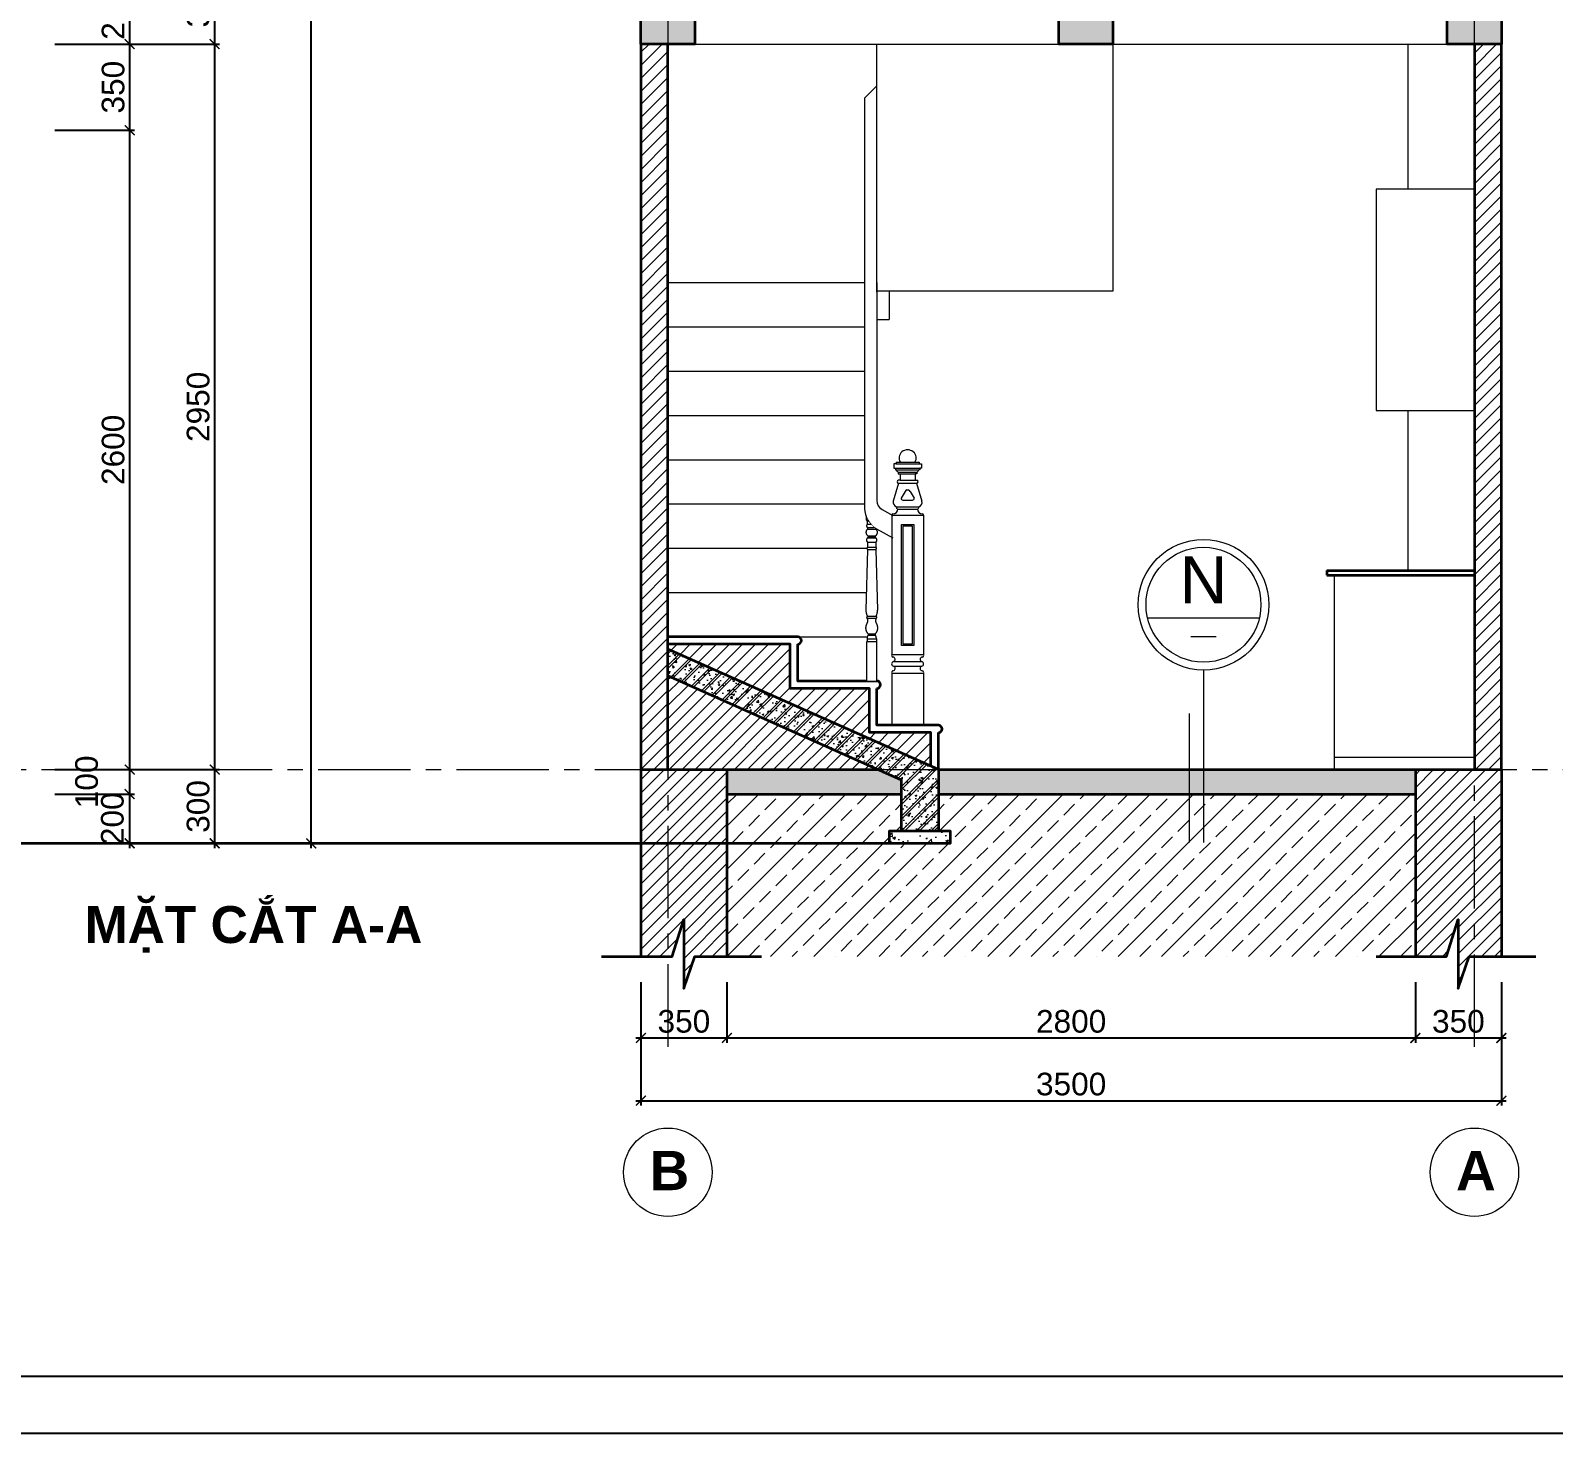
# Model space of a CAD drawing. Header units: millimetres. Extents: x 522695 to 636011, y 461124 to 505319.
# Drawn here: x 591228 to 597423, y 472365 to 478071 of the extents above; entities that cross this region are included whole.
import ezdxf
from ezdxf.enums import TextEntityAlignment as Align
from ezdxf.xclip import XClip

# ---------------------------------------------------------------- set-up
doc = ezdxf.new("R2010")
doc.units = ezdxf.units.MM
doc.header["$LTSCALE"] = 500
doc.header["$MEASUREMENT"] = 0
doc.header["$XCLIPFRAME"] = 0
doc.linetypes.add('CENTER2', pattern=[1.125, 0.75, -0.125, 0.125, -0.125])
doc.layers.get('0').update_dxf_attribs({"linetype": 'CONTINUOUS'})
doc.layers.get('DEFPOINTS').update_dxf_attribs({"color": 250, "linetype": 'CONTINUOUS'})
for name, color, linetype, lineweight in [('DH_CAT', 3, 'CONTINUOUS', 35), ('DH_HATCH', 250, 'CONTINUOUS', 5), ('DH_KTHUOC', 8, 'CONTINUOUS', 5), ('DH_NETMANH', 9, 'CONTINUOUS', 5), ('DH_NOITHAT', 252, 'CONTINUOUS', 9), ('DH_TEXT', 4, 'CONTINUOUS', 13), ('DH_THAY', 4, 'CONTINUOUS', 13), ('DH_TRUC', 251, 'CENTER2', 5)]:
    doc.layers.add(name, color=color, linetype=linetype, lineweight=lineweight)
doc.layers.add('IN', color=5, linetype='CONTINUOUS')
doc.styles.add('arial', font='arial.ttf')
doc.styles.add('DH_ARIAL_B', font='arialbd.ttf')
doc.styles.add('DH_KITHUOC', font='arial.ttf')
doc.dimstyles.new('DH_100s', dxfattribs={"dimtxt": 230, "dimasz": 100, "dimexe": 50, "dimexo": 0, "dimgap": 50, "dimtad": 1, "dimdec": 0, "dimzin": 0, "dimdsep": 46, "dimtxsty": 'DH_KITHUOC', "dimblk1": 'ARCHTICK', "dimblk2": 'ARCHTICK', "dimsah": 1, "dimcen": 90, "dimdle": 50, "dimclrd": 8, "dimclre": 8, "dimclrt": 4, "dimadec": 0, "dimazin": 0, "dimtfac": 100, "dimtdec": 0, "dimtofl": 0, "dimtmove": 2, "dimatfit": 3, "dimldrblk": 'ARCHTICK', "dimfxl": 1, "dimtolj": 2, "dimtzin": 0, "dimarcsym": 0})

# ---------------------------------------------------------------- blocks, each defined once
blk = doc.blocks.new('KHUNGTEN_A3')
at = {"color": 3}
blk.add_lwpolyline([(0, 14850), (21000, 14850), (21000, 0), (0, 0)], close=True, dxfattribs=at)
blk.add_lwpolyline([(379.8, 14704), (20854, 14704), (20854, 146), (379.8, 146)], close=True)
blk = doc.blocks.new('_ARCHTICK')
at = {"color": 0, "linetype": 'ByBlock', "const_width": 0.15}
blk.add_lwpolyline([(-0.5, -0.5), (0.5, 0.5)], dxfattribs=at)
blk = doc.blocks.new('*D321')
at = {"layer": 'DEFPOINTS', "color": 0, "transparency": 16777216}
for p in [(591327, 474965), (591632, 474965), (591327, 474765)]:
    blk.add_point(p, dxfattribs=at)
at = {"layer": 'DH_KTHUOC', "color": 8, "lineweight": -2, "transparency": 16777216}
for p, q in [((591327, 474965), (591652, 474965)), ((591632, 474745), (591632, 474985)), ((591327, 474765), (591652, 474765))]:
    blk.add_line(p, q, dxfattribs=at)
at = {"layer": 'DH_KTHUOC', "color": 8, "lineweight": -2, "transparency": 16777216, "xscale": 40, "yscale": 40, "zscale": 40}
for p, rotation in [((591632, 474965), 90), ((591632, 474765), 270)]:
    blk.add_blockref('_ARCHTICK', p, dxfattribs=dict(at, rotation=rotation))
at = {"layer": 'DH_KTHUOC', "color": 4, "transparency": 16777216, "insert": (591562.1, 474865), "char_height": 92, "attachment_point": 5, "rotation": 90, "style": 'DH_KITHUOC'}
blk.add_mtext('\\A2;200', dxfattribs=at)
blk = doc.blocks.new('*D322')
at = {"layer": 'DEFPOINTS', "color": 0, "transparency": 16777216}
for p in [(591327, 475065), (591632, 475065), (591327, 474965)]:
    blk.add_point(p, dxfattribs=at)
at = {"layer": 'DH_KTHUOC', "color": 8, "lineweight": -2, "transparency": 16777216}
for p, q in [((591327, 475065), (591652, 475065)), ((591632, 474945), (591632, 475085)), ((591327, 474965), (591652, 474965))]:
    blk.add_line(p, q, dxfattribs=at)
at = {"layer": 'DH_KTHUOC', "color": 8, "lineweight": -2, "transparency": 16777216, "xscale": 40, "yscale": 40, "zscale": 40}
for p, rotation in [((591632, 475065), 90), ((591632, 474965), 270)]:
    blk.add_blockref('_ARCHTICK', p, dxfattribs=dict(at, rotation=rotation))
at = {"layer": 'DH_KTHUOC', "color": 4, "transparency": 16777216, "insert": (591457.2, 475015), "char_height": 92, "attachment_point": 5, "rotation": 90, "style": 'DH_KITHUOC'}
blk.add_mtext('\\A2;100', dxfattribs=at)
blk = doc.blocks.new('*D323')
at = {"layer": 'DEFPOINTS', "color": 0, "transparency": 16777216}
for p in [(591327, 478015), (591977.7, 478015), (591327, 475065)]:
    blk.add_point(p, dxfattribs=at)
at = {"layer": 'DH_KTHUOC', "color": 8, "lineweight": -2, "transparency": 16777216}
for p, q in [((591327, 478015), (591997.7, 478015)), ((591977.7, 475045), (591977.7, 478035)), ((591327, 475065), (591997.7, 475065))]:
    blk.add_line(p, q, dxfattribs=at)
at = {"layer": 'DH_KTHUOC', "color": 8, "lineweight": -2, "transparency": 16777216, "xscale": 40, "yscale": 40, "zscale": 40}
for p, rotation in [((591977.7, 478015), 90), ((591977.7, 475065), 270)]:
    blk.add_blockref('_ARCHTICK', p, dxfattribs=dict(at, rotation=rotation))
at = {"layer": 'DH_KTHUOC', "color": 4, "transparency": 16777216, "insert": (591910.8, 476540), "char_height": 92, "attachment_point": 5, "rotation": 90, "style": 'DH_KITHUOC'}
blk.add_mtext('\\A2;2950', dxfattribs=at)
blk = doc.blocks.new('*D329')
at = {"layer": 'DEFPOINTS', "color": 0, "transparency": 16777216}
for p in [(591327, 478265), (591632, 478265), (591327, 478015)]:
    blk.add_point(p, dxfattribs=at)
at = {"layer": 'DH_KTHUOC', "color": 8, "lineweight": -2, "transparency": 16777216}
for p, q in [((591327, 478265), (591652, 478265)), ((591632, 477995), (591632, 478285)), ((591327, 478015), (591652, 478015))]:
    blk.add_line(p, q, dxfattribs=at)
at = {"layer": 'DH_KTHUOC', "color": 8, "lineweight": -2, "transparency": 16777216, "xscale": 40, "yscale": 40, "zscale": 40}
for p, rotation in [((591632, 478265), 90), ((591632, 478015), 270)]:
    blk.add_blockref('_ARCHTICK', p, dxfattribs=dict(at, rotation=rotation))
at = {"layer": 'DH_KTHUOC', "color": 4, "transparency": 16777216, "insert": (591565, 478140), "char_height": 92, "attachment_point": 5, "rotation": 90, "style": 'DH_KITHUOC'}
blk.add_mtext('\\A2;250', dxfattribs=at)
blk = doc.blocks.new('*D338')
at = {"layer": 'DEFPOINTS', "color": 0, "transparency": 16777216}
for p in [(591327, 475065), (591977.7, 475065), (591327, 474765)]:
    blk.add_point(p, dxfattribs=at)
at = {"layer": 'DH_KTHUOC', "color": 8, "lineweight": -2, "transparency": 16777216}
for p, q in [((591327, 475065), (591997.7, 475065)), ((591977.7, 474745), (591977.7, 475085)), ((591327, 474765), (591997.7, 474765))]:
    blk.add_line(p, q, dxfattribs=at)
at = {"layer": 'DH_KTHUOC', "color": 8, "lineweight": -2, "transparency": 16777216, "xscale": 40, "yscale": 40, "zscale": 40}
for p, rotation in [((591977.7, 475065), 90), ((591977.7, 474765), 270)]:
    blk.add_blockref('_ARCHTICK', p, dxfattribs=dict(at, rotation=rotation))
at = {"layer": 'DH_KTHUOC', "color": 4, "transparency": 16777216, "insert": (591910.7, 474915), "char_height": 92, "attachment_point": 5, "rotation": 90, "style": 'DH_KITHUOC'}
blk.add_mtext('\\A2;300', dxfattribs=at)
blk = doc.blocks.new('*D339')
at = {"layer": 'DEFPOINTS', "color": 0, "transparency": 16777216}
for p in [(591327, 478365), (591977.7, 478365), (591327, 478015)]:
    blk.add_point(p, dxfattribs=at)
at = {"layer": 'DH_KTHUOC', "color": 8, "lineweight": -2, "transparency": 16777216}
for p, q in [((591327, 478365), (591997.7, 478365)), ((591977.7, 477995), (591977.7, 478385)), ((591327, 478015), (591997.7, 478015))]:
    blk.add_line(p, q, dxfattribs=at)
at = {"layer": 'DH_KTHUOC', "color": 8, "lineweight": -2, "transparency": 16777216, "xscale": 40, "yscale": 40, "zscale": 40}
for p, rotation in [((591977.7, 478365), 90), ((591977.7, 478015), 270)]:
    blk.add_blockref('_ARCHTICK', p, dxfattribs=dict(at, rotation=rotation))
at = {"layer": 'DH_KTHUOC', "color": 4, "transparency": 16777216, "insert": (591910.7, 478190), "char_height": 92, "attachment_point": 5, "rotation": 90, "style": 'DH_KITHUOC'}
blk.add_mtext('\\A2;350', dxfattribs=at)
blk = doc.blocks.new('*D343')
at = {"layer": 'DEFPOINTS', "color": 0, "transparency": 16777216}
for p in [(591327, 477665), (591632, 477665), (591327, 475065)]:
    blk.add_point(p, dxfattribs=at)
at = {"layer": 'DH_KTHUOC', "color": 8, "lineweight": -2, "transparency": 16777216}
for p, q in [((591632, 475045), (591632, 477685)), ((591327, 477665), (591652, 477665)), ((591327, 475065), (591652, 475065))]:
    blk.add_line(p, q, dxfattribs=at)
at = {"layer": 'DH_KTHUOC', "color": 8, "lineweight": -2, "transparency": 16777216, "xscale": 40, "yscale": 40, "zscale": 40}
for p, rotation in [((591632, 477665), 90), ((591632, 475065), 270)]:
    blk.add_blockref('_ARCHTICK', p, dxfattribs=dict(at, rotation=rotation))
at = {"layer": 'DH_KTHUOC', "color": 4, "transparency": 16777216, "insert": (591565, 476365), "char_height": 92, "attachment_point": 5, "rotation": 90, "style": 'DH_KITHUOC'}
blk.add_mtext('\\A2;2600', dxfattribs=at)
blk = doc.blocks.new('*D344')
at = {"layer": 'DEFPOINTS', "color": 0, "transparency": 16777216}
for p in [(591327, 478015), (591632, 478015), (591327, 477665)]:
    blk.add_point(p, dxfattribs=at)
at = {"layer": 'DH_KTHUOC', "color": 8, "lineweight": -2, "transparency": 16777216}
for p, q in [((591327, 478015), (591652, 478015)), ((591632, 477645), (591632, 478035)), ((591327, 477665), (591652, 477665))]:
    blk.add_line(p, q, dxfattribs=at)
at = {"layer": 'DH_KTHUOC', "color": 8, "lineweight": -2, "transparency": 16777216, "xscale": 40, "yscale": 40, "zscale": 40}
for p, rotation in [((591632, 478015), 90), ((591632, 477665), 270)]:
    blk.add_blockref('_ARCHTICK', p, dxfattribs=dict(at, rotation=rotation))
at = {"layer": 'DH_KTHUOC', "color": 4, "transparency": 16777216, "insert": (591565, 477840), "char_height": 92, "attachment_point": 5, "rotation": 90, "style": 'DH_KITHUOC'}
blk.add_mtext('\\A2;350', dxfattribs=at)
blk = doc.blocks.new('*D352')
at = {"layer": 'DEFPOINTS', "color": 0, "transparency": 16777216}
for p in [(591327, 493965), (592370.3, 493965), (591327, 474765)]:
    blk.add_point(p, dxfattribs=at)
at = {"layer": 'DH_KTHUOC', "color": 8, "lineweight": -2, "transparency": 16777216}
for p, q in [((591327, 493965), (592390.3, 493965)), ((592370.3, 474745), (592370.3, 493985)), ((591327, 474765), (592390.3, 474765))]:
    blk.add_line(p, q, dxfattribs=at)
at = {"layer": 'DH_KTHUOC', "color": 8, "lineweight": -2, "transparency": 16777216, "xscale": 40, "yscale": 40, "zscale": 40}
for p, rotation in [((592370.3, 493965), 90), ((592370.3, 474765), 270)]:
    blk.add_blockref('_ARCHTICK', p, dxfattribs=dict(at, rotation=rotation))
at = {"layer": 'DH_KTHUOC', "color": 4, "transparency": 16777216, "insert": (592303.4, 484365), "char_height": 92, "attachment_point": 5, "rotation": 90, "style": 'DH_KITHUOC'}
blk.add_mtext('\\A2;19200', dxfattribs=at)
blk = doc.blocks.new('*D397')
at = {"layer": 'DEFPOINTS', "color": 0, "transparency": 16777216}
for p in [(593711.1, 474200.8), (594061.1, 474200.8), (594061.1, 473973.5)]:
    blk.add_point(p, dxfattribs=at)
at = {"layer": 'DH_KTHUOC', "color": 8, "lineweight": -2, "transparency": 16777216}
for p, q in [((593711.1, 474200.8), (593711.1, 473953.5)), ((594061.1, 474200.8), (594061.1, 473953.5)), ((593691.1, 473973.5), (594081.1, 473973.5))]:
    blk.add_line(p, q, dxfattribs=at)
at = {"layer": 'DH_KTHUOC', "color": 8, "lineweight": -2, "transparency": 16777216, "xscale": 40, "yscale": 40, "zscale": 40, "rotation": 180}
blk.add_blockref('_ARCHTICK', (593711.1, 473973.5), dxfattribs=at)
at = {"layer": 'DH_KTHUOC', "color": 8, "lineweight": -2, "transparency": 16777216, "xscale": 40, "yscale": 40, "zscale": 40}
blk.add_blockref('_ARCHTICK', (594061.1, 473973.5), dxfattribs=at)
at = {"layer": 'DH_KTHUOC', "color": 4, "transparency": 16777216, "insert": (593886.1, 474040.5), "char_height": 92, "attachment_point": 5, "style": 'DH_KITHUOC'}
blk.add_mtext('\\A2;350', dxfattribs=at)
blk = doc.blocks.new('*D398')
at = {"layer": 'DEFPOINTS', "color": 0, "transparency": 16777216}
for p in [(594061.1, 474200.8), (596861.1, 474200.8), (596861.1, 473973.5)]:
    blk.add_point(p, dxfattribs=at)
at = {"layer": 'DH_KTHUOC', "color": 8, "lineweight": -2, "transparency": 16777216}
for p, q in [((594061.1, 474200.8), (594061.1, 473953.5)), ((596861.1, 474200.8), (596861.1, 473953.5)), ((594041.1, 473973.5), (596881.1, 473973.5))]:
    blk.add_line(p, q, dxfattribs=at)
at = {"layer": 'DH_KTHUOC', "color": 8, "lineweight": -2, "transparency": 16777216, "xscale": 40, "yscale": 40, "zscale": 40, "rotation": 180}
blk.add_blockref('_ARCHTICK', (594061.1, 473973.5), dxfattribs=at)
at = {"layer": 'DH_KTHUOC', "color": 8, "lineweight": -2, "transparency": 16777216, "xscale": 40, "yscale": 40, "zscale": 40}
blk.add_blockref('_ARCHTICK', (596861.1, 473973.5), dxfattribs=at)
at = {"layer": 'DH_KTHUOC', "color": 4, "transparency": 16777216, "insert": (595461.1, 474040.4), "char_height": 92, "attachment_point": 5, "style": 'DH_KITHUOC'}
blk.add_mtext('\\A2;2800', dxfattribs=at)
blk = doc.blocks.new('*D399')
at = {"layer": 'DEFPOINTS', "color": 0, "transparency": 16777216}
for p in [(596861.1, 474200.8), (597211.1, 474200.8), (597211.1, 473973.5)]:
    blk.add_point(p, dxfattribs=at)
at = {"layer": 'DH_KTHUOC', "color": 8, "lineweight": -2, "transparency": 16777216}
for p, q in [((596861.1, 474200.8), (596861.1, 473953.5)), ((597211.1, 474200.8), (597211.1, 473953.5)), ((596841.1, 473973.5), (597231.1, 473973.5))]:
    blk.add_line(p, q, dxfattribs=at)
at = {"layer": 'DH_KTHUOC', "color": 8, "lineweight": -2, "transparency": 16777216, "xscale": 40, "yscale": 40, "zscale": 40, "rotation": 180}
blk.add_blockref('_ARCHTICK', (596861.1, 473973.5), dxfattribs=at)
at = {"layer": 'DH_KTHUOC', "color": 8, "lineweight": -2, "transparency": 16777216, "xscale": 40, "yscale": 40, "zscale": 40}
blk.add_blockref('_ARCHTICK', (597211.1, 473973.5), dxfattribs=at)
at = {"layer": 'DH_KTHUOC', "color": 4, "transparency": 16777216, "insert": (597036.1, 474040.5), "char_height": 92, "attachment_point": 5, "style": 'DH_KITHUOC'}
blk.add_mtext('\\A2;350', dxfattribs=at)
blk = doc.blocks.new('*D400')
at = {"layer": 'DEFPOINTS', "color": 0, "transparency": 16777216}
for p in [(593711.1, 474200.8), (597211.1, 474200.8), (597211.1, 473718.4)]:
    blk.add_point(p, dxfattribs=at)
at = {"layer": 'DH_KTHUOC', "color": 8, "lineweight": -2, "transparency": 16777216}
for p, q in [((593711.1, 474200.8), (593711.1, 473698.4)), ((597211.1, 474200.8), (597211.1, 473698.4)), ((593691.1, 473718.4), (597231.1, 473718.4))]:
    blk.add_line(p, q, dxfattribs=at)
at = {"layer": 'DH_KTHUOC', "color": 8, "lineweight": -2, "transparency": 16777216, "xscale": 40, "yscale": 40, "zscale": 40, "rotation": 180}
blk.add_blockref('_ARCHTICK', (593711.1, 473718.4), dxfattribs=at)
at = {"layer": 'DH_KTHUOC', "color": 8, "lineweight": -2, "transparency": 16777216, "xscale": 40, "yscale": 40, "zscale": 40}
blk.add_blockref('_ARCHTICK', (597211.1, 473718.4), dxfattribs=at)
at = {"layer": 'DH_KTHUOC', "color": 4, "transparency": 16777216, "insert": (595461.1, 473785.4), "char_height": 92, "attachment_point": 5, "style": 'DH_KITHUOC'}
blk.add_mtext('\\A2;3500', dxfattribs=at)
blk = doc.blocks.new('*U716')
at = {"color": 3}
blk.add_line((-48.3, 128.3), (48.3, 128.3), dxfattribs=at)
for points in [[(-214.2, 200), (214.2, 200)], [(0, 0), (0, -660.2)]]:
    blk.add_lwpolyline(points)
blk.add_lwpolyline([(-54.3, -166.1), (-54.3, -660.2)], dxfattribs=at)
blk.add_circle((0, 250), 250)
at = {"color": 250}
blk.add_circle((0, 250), 220, dxfattribs=at)
at = {"style": 'arial'}
blk.add_attdef('KH-CAT', text='', height=180, dxfattribs=at).set_placement((0, 200.8), align=Align.BOTTOM_CENTER)
blk = doc.blocks.new('contien7')
for p, q in [((-34.7, 850.3), (-41.6, 850.3)), ((-41.6, 850.3), (-41.6, 836.5)), ((-41.6, 836.5), (-36.9, 836.5)), ((-36.9, 836.5), (-36.9, 831.6)), ((-36.9, 836.5), (36.9, 836.5)), ((-36.9, 831.6), (-33.3, 831.6)), ((-34.6, 856.1), (-34.7, 850.3)), ((-34.7, 850.3), (34.7, 850.3)), ((-34.6, 856.1), (34.6, 856.1)), ((-33.3, 831.6), (33.3, 831.6)), ((36.9, 831.6), (33.3, 831.6)), ((34.6, 856.1), (34.7, 850.3)), ((34.7, 850.3), (41.6, 850.3)), ((36.9, 836.5), (36.9, 831.6)), ((41.6, 836.5), (36.9, 836.5)), ((41.6, 850.3), (41.6, 836.5)), ((-27.1, 787.7), (-43.1, 729.3)), ((-28.2, 824), (-28.2, 818.6)), ((-28.2, 824), (28.2, 824)), ((-28.2, 818.6), (-22.4, 818.6)), ((-22.4, 797.3), (-27.4, 797.3)), ((-27.1, 787.7), (27.1, 787.7)), ((-22.4, 818.6), (-22.4, 797.3)), ((-22.4, 818.6), (22.4, 818.6)), ((-22.4, 797.3), (22.4, 797.3)), ((22.4, 818.6), (22.4, 797.3)), ((28.2, 818.6), (22.4, 818.6)), ((22.4, 797.3), (27.4, 797.3)), ((27.1, 787.7), (43.1, 729.3)), ((28.2, 824), (28.2, 818.6)), ((-7.3, 760.7), (-19.9, 738.5)), ((-2.1, 765.5), (2.1, 765.5)), ((7.3, 760.7), (19.9, 738.5)), ((-33.8, 710.6), (33.8, 710.6)), ((-29.3, 703), (29.3, 703)), ((-14.8, 732.8), (14.8, 732.8)), ((-48, 683.4), (48, 683.4)), ((-48, 683.4), (-48, 229.8)), ((48, 683.4), (48, 229.8)), ((-48, 229.8), (48, 229.8)), ((-48, 229.8), (48, 229.8)), ((-42.4, 207.2), (42.4, 207.2)), ((-42.4, 192), (42.4, 192)), ((-48, 169.4), (48, 169.4)), ((-48, 169.4), (-48, 0)), ((48, 169.4), (48, 0)), ((-48, 0), (48, 0))]:
    blk.add_line(p, q)
for points in [[(-18.3, 653.7), (18.3, 653.7), (18.3, 259.4), (-18.3, 259.4)], [(-13.4, 648.8), (13.4, 648.8), (13.4, 264.3), (-13.4, 264.3)]]:
    blk.add_lwpolyline(points, close=True)
for centre, radius, start, end in [((0, 870), 26, 327.5095, 212.4905), ((-25.9, 831), 7.4, 174.8357, 251.7108), ((25.9, 831), 7.4, 288.2892, 5.1643), ((-26.7, 792.5), 4.82, 98.4442, 265.3144), ((26.7, 792.5), 4.82, 274.6856, 81.5558), ((-14.8, 738), 5.19, 174.707, 270), ((-2.1, 760.3), 5.19, 90, 174.707), ((2.1, 760.3), 5.19, 5.293, 90), ((14.8, 738), 5.19, 270, 5.293), ((-42.8, 683.4), 5.19, 107.7585, 180), ((-44.2, 703.2), 14.8, 269.3471, 359.1798), ((-26.9, 725.7), 16.6, 167.4446, 245.4269), ((-27.4, 709.2), 6.55, 168.078, 252.9826), ((27.4, 709.2), 6.55, 287.0174, 11.922), ((44.2, 703.2), 14.8, 180.8202, 270.6529), ((26.9, 725.7), 16.6, 294.5731, 12.5554), ((42.8, 683.4), 5.19, 0, 72.2415), ((-42.1, 227.7), 6.25, 160.3595, 248.6237), ((42.1, 227.7), 6.25, 291.3763, 19.6405), ((-40.3, 199.6), 7.9, 105.7927, 254.672), ((-44.7, 214.3), 7.5, 287.8004, 87.272), ((-44.7, 184.8), 7.5, 272.728, 72.1996), ((44.7, 214.3), 7.5, 92.728, 252.1996), ((44.7, 184.8), 7.5, 107.8004, 267.272), ((40.3, 199.6), 7.9, 285.328, 74.2073), ((-42.1, 171.5), 6.25, 111.3763, 199.6405), ((42.1, 171.5), 6.25, 340.3595, 68.6237)]:
    blk.add_arc(centre, radius, start, end)
blk = doc.blocks.new('contien5')
blk.add_wipeout([(-24.8, 0), (24.8, 0), (24.8, 187.9), (22.2, 187.9), (22.2, 202.4), (16.7, 220.1), (16.7, 225.3), (21.7, 231), (28.3, 246.2), (28.4, 261), (19.9, 280.1), (18.2, 288.5), (21.5, 300), (24, 303.5), (23.8, 306.8), (20.7, 309.8), (24.4, 318.4), (26.1, 324.3), (27.6, 334), (27.6, 344), (26.8, 375), (19.7, 629.5), (21.7, 631.2), (22.9, 634), (22.7, 636.6), (21.7, 638.7), (19.5, 640.6), (19.5, 664.6), (22, 666.5), (24.3, 669.9), (25.4, 674.8), (24.6, 679), (22.7, 682.3), (20.7, 684.1), (18.4, 685.5), (17.2, 690.4), (18.4, 691.6), (18.4, 693.5), (17.8, 694.5), (21.9, 697.6), (25.4, 702.5), (27.2, 708), (27.5, 711.2), (26.3, 717.9), (24.1, 722.1), (20.2, 726.2), (18.5, 729), (18.6, 731.9), (20.6, 734.4), (22.7, 736.9), (24.2, 740.5), (24.4, 742.8), (23.6, 747), (21.4, 750.4), (21.6, 765.5), (23.1, 766.4), (24.4, 768.1), (24.8, 769.4), (24.8, 957.3), (-24.8, 957.3), (-24.8, 769.4), (-24.1, 767.5), (-23.4, 766.6), (-22.5, 765.9), (-21.6, 765.5), (-21.4, 750.4), (-22.9, 748.4), (-24.2, 744.9), (-24.4, 742.8), (-24.1, 740.1), (-23.4, 738.1), (-21.6, 735.4), (-20.6, 734.4), (-18.8, 732.4), (-18.3, 730.2), (-18.9, 727.9), (-20.2, 726.2), (-23.4, 723), (-25.3, 720.1), (-27.1, 715), (-27.5, 711.2), (-26.9, 706.5), (-25.7, 703.1), (-22.6, 698.4), (-17.8, 694.4), (-18.4, 693.5), (-18.6, 692.3), (-17.2, 690.4), (-18.4, 685.5), (-21, 684), (-23.6, 681), (-24.9, 678), (-25.4, 674.8), (-25.1, 672), (-23.3, 668.1), (-20.9, 665.6), (-19.5, 664.6), (-19.5, 640.6), (-21.4, 639), (-22.9, 635.1), (-22.5, 632.5), (-21.1, 630.4), (-19.7, 629.5), (-27.7, 339.8), (-27.4, 332.1), (-25.4, 321.7), (-20.7, 309.8), (-23.2, 307.8), (-24.2, 304.7), (-23.1, 301.4), (-21.5, 300), (-18.9, 293.9), (-18.2, 288.5), (-18.8, 283.5), (-21, 277.8), (-23.6, 273.8), (-27.3, 265.3), (-28.8, 257.9), (-29, 252.5), (-27.9, 244.5), (-25.9, 238.5), (-22.7, 232.4), (-18.5, 227), (-16.7, 225.3), (-16.7, 220.1), (-20.4, 213.4), (-21.9, 207.5), (-22.2, 202.4), (-22.2, 187.9), (-24.8, 187.9)])
for p, q in [((-21.6, 765.5), (-21.4, 750.4)), ((-21.6, 765.5), (21.6, 765.5)), ((-21.4, 750.4), (21.4, 750.4)), ((-20.6, 734.4), (20.6, 734.4)), ((21.6, 765.5), (21.4, 750.4)), ((-20.2, 726.2), (20.2, 726.2)), ((-19.5, 664.6), (19.5, 664.6)), ((-19.5, 664.6), (-19.5, 640.6)), ((-18.4, 685.5), (18.4, 685.5)), ((-17.8, 694.4), (17.8, 694.4)), ((-17.2, 690.4), (17.2, 690.4)), ((19.5, 664.6), (19.5, 640.6)), ((-19.7, 629.5), (-27.7, 339.8)), ((-19.7, 629.5), (19.7, 629.5)), ((-19.5, 640.6), (19.5, 640.6)), ((19.7, 629.5), (27.7, 339.8)), ((-21.5, 300), (21.5, 300)), ((-20.7, 309.8), (20.7, 309.8)), ((-16.7, 225.3), (-16.7, 220.1)), ((-16.7, 225.3), (16.7, 225.3)), ((-16.7, 220.1), (16.7, 220.1)), ((16.7, 225.3), (16.7, 220.1)), ((-22.2, 202.4), (-22.2, 187.9)), ((-22.2, 202.4), (22.2, 202.4)), ((22.2, 202.4), (22.2, 187.9))]:
    blk.add_line(p, q)
for points in [[(-24.8, 957.3), (24.8, 957.3), (24.8, 769.4), (-24.8, 769.4)], [(-24.8, 0), (24.8, 0), (24.8, 187.9), (-24.8, 187.9)]]:
    blk.add_lwpolyline(points, close=True)
for centre, radius, start, end in [((-19.9, 770.1), 4.97, 188.93649, 249.76306), ((-13.4, 742.8), 11, 136.21467, 229.58117), ((-23.5, 730.2), 5.12, 308.7531, 55.49778), ((23.5, 730.2), 5.12, 124.50222, 231.2469), ((13.4, 742.8), 11, 310.41883, 43.78533), ((19.9, 770.1), 4.97, 290.23694, 351.06351), ((-8.3, 711.2), 19.2, 128.57165, 240.3294), ((-13.6, 674.8), 11.7, 113.97115, 240.33211), ((-16.1, 692.6), 2.5, 132.81655, 242.95653), ((-18.4, 688.1), 2.59, 270.37537, 61.97253), ((18.4, 688.1), 2.59, 118.02747, 269.62463), ((16.1, 692.6), 2.5, 297.04347, 47.18345), ((8.3, 711.2), 19.2, 299.6706, 51.42835), ((13.6, 674.8), 11.7, 299.66789, 66.02885), ((-16.6, 634.9), 6.3, 116.50283, 240.57448), ((16.6, 634.9), 6.3, 299.42552, 63.49717), ((36.5, 339), 64.3, 179.30204, 206.99747), ((-18.7, 304.7), 5.5, 112.16275, 239.31337), ((-39.9, 288.5), 21.7, 326.10749, 31.84309), ((39.9, 288.5), 21.7, 148.15691, 213.89251), ((-36.5, 339), 64.3, 333.00253, 0.69796), ((18.7, 304.7), 5.5, 300.68663, 67.83725), ((10.2, 253.9), 39.2, 144.84953, 226.71282), ((5.4, 203.6), 27.6, 143.31082, 182.37768), ((-10.2, 253.9), 39.2, 313.28718, 35.15047), ((-5.4, 203.6), 27.6, 357.62232, 36.68918)]:
    blk.add_arc(centre, radius, start, end)

msp = doc.modelspace()

# ---------------------------------------------------------------- hatches: boundary and pattern name
at = {"layer": 'DH_HATCH'}
h = msp.add_hatch(dxfattribs=at)
h.set_pattern_fill('CHAU-01', color=256, scale=10, style=0, pattern_type=2)
h.set_pattern_definition([(50, (593711.106, 478015), (71.726, -6.2752), [7.5, -82.5]), (355, (593711.106, 478015), (-13.8751, 75.2192), [6, -66]), (100.4514, (593717.08, 478014.48), (57.851, 68.944), [6.374, -70.1142]), (46.1842, (593711.11, 478035), (106.724, -16.552), [11.25, -123.75]), (96.6356, (593720, 478033.62), (93.4663, 97.4118), [9.561, -105.1713]), (351.1842, (593711.11, 478035), (93.4662, 97.412), [9, -99]), (21, (593721.106, 478030), (59.6907, -40.2619), [7.5, -82.5]), (326, (593721.106, 478030), (24.3315, 72.515), [6, -66]), (71.4514, (593726.08, 478026.645), (84.0223, 32.253), [6.374, -70.1142]), (37.5, (593711.106, 478015), (1.21599, 33.28939), [0, -65.2, 0, -67, 0, -66.25]), (7.5, (593711.106, 478015), (26.30695, 39.44117), [0, -38.2, 0, -63.7, 0, -25.25]), (327.5, (593688.806, 478015), (53.38224, -2.25549), [0, -25, 0, -78, 0, -103.5]), (317.5, (593678.806, 478015), (58.3186, 10.0105), [0, -32.5, 0, -51.8, 0, -73.5]), (45, (593711.106, 478015), (-30.05204, 30.05204), []), (45, (593711.106, 478027.25), (-30.05204, 30.05204), [])])
h.paths.add_polyline_path([(597101.1, 478365), (597211.1, 478365), (597211.1, 478015), (596991.1, 478015), (596991.1, 478215), (595631.1, 478215), (595631.1, 478015), (595411.1, 478015), (595411.1, 478265), (593931.1, 478265), (593931.1, 478015), (593711.1, 478015), (593711.1, 478365), (595631.1, 478365), (595631.1, 478315), (597101.1, 478315)])
h = msp.add_hatch(dxfattribs=at)
h.set_pattern_fill('ANSI31', color=256, scale=300, style=0)
h.set_pattern_definition([(45, (593711.106, 475065), (-26.5165, 26.5165), [])])
h.paths.add_polyline_path([(593821.1, 478015), (593711.1, 478015), (593711.1, 475065), (593821.1, 475065)])
h.paths.add_polyline_path([(597211.1, 478015), (597101.1, 478015), (597101.1, 475065), (597211.1, 475065)])
h = msp.add_hatch(dxfattribs=at)
h.set_pattern_fill('ANSI31', color=256, scale=300, style=0)
h.set_pattern_definition([(45, (595645.106, 473224.357), (-26.5165, 26.5165), [])])
h.paths.add_polyline_path([(593821.1, 475445.5), (593821.1, 475065), (594675.4, 475065)])
h.paths.add_polyline_path([(594318.9, 475575), (593821.1, 475575), (593821.1, 475555), (594891.1, 475078.4), (594891.1, 475215), (594641.1, 475215), (594641.1, 475395), (594318.9, 475395)])
h = msp.add_hatch(dxfattribs=at)
h.set_pattern_fill('CHAU-01', color=256, scale=10, style=0, pattern_type=2)
h.set_pattern_definition([(50, (593821.106, 474815), (71.726, -6.2752), [7.5, -82.5]), (355, (593821.106, 474815), (-13.875, 75.2192), [6, -66]), (100.4514, (593827.08, 474814.48), (57.851, 68.944), [6.374, -70.1142]), (46.184, (593821.11, 474835), (106.724, -16.552), [11.25, -123.75]), (96.636, (593830, 474833.62), (93.466, 97.412), [9.561, -105.171]), (351.184, (593821.11, 474835), (93.466, 97.412), [9, -99]), (21, (593831.106, 474830), (59.6907, -40.262), [7.5, -82.5]), (326, (593831.106, 474830), (24.3315, 72.515), [6, -66]), (71.4514, (593836.08, 474826.645), (84.0223, 32.253), [6.374, -70.1142]), (37.5, (593821.106, 474815), (1.216, 33.2894), [0, -65.2, 0, -67, 0, -66.25]), (7.5, (593821.106, 474815), (26.307, 39.4412), [0, -38.2, 0, -63.7, 0, -25.25]), (327.5, (593798.806, 474815), (53.38224, -2.2555), [0, -25, 0, -78, 0, -103.5]), (317.5, (593788.806, 474815), (58.3186, 10.0105), [0, -32.5, 0, -51.8, 0, -73.5]), (45, (593821.106, 474815), (-30.052, 30.052), []), (45, (593821.106, 474827.25), (-30.052, 30.052), [])])
h.paths.add_polyline_path([(593821.1, 475555), (593821.1, 475445.5), (594675.4, 475065), (594921.1, 475065)])
h.paths.add_polyline_path([(594921.1, 475065), (594675.4, 475065), (594771.1, 475022.3), (594771.1, 474815), (594921.1, 474815)])
h = msp.add_hatch(dxfattribs=at)
h.set_pattern_fill('ANSI31', color=256, scale=300, style=0)
h.set_pattern_definition([(45, (593711.106, 474174.03), (-26.5165, 26.5165), [])])
h.paths.add_polyline_path([(593821.1, 475065), (593711.1, 475065), (593711.1, 474304.8), (593821.1, 474304.8)])
h.paths.add_polyline_path([(594061.1, 475065), (593821.1, 475065), (593821.1, 474304.8), (593838.3, 474304.8), (593885.2, 474455), (593885.2, 474174), (593930.1, 474304.8), (594061.1, 474304.8)])
h.paths.add_polyline_path([(597101.1, 475065), (596861.1, 475065), (596861.1, 474304.8), (596988.3, 474304.8), (597035.2, 474455), (597035.2, 474174), (597080.1, 474304.8), (597101.1, 474304.8)])
h.paths.add_polyline_path([(597211.1, 475065), (597101.1, 475065), (597101.1, 474304.8), (597211.1, 474304.8)])
h = msp.add_hatch(dxfattribs=at)
h.set_pattern_fill('AR-CONC', color=256, scale=15, style=0)
h.set_pattern_definition([(50, (586015.71, 474965), (107.589, -9.4128), [11.25, -123.75]), (355, (586015.71, 474965), (-20.8127, 112.8288), [9, -99]), (100.4514, (586024.67, 474964.22), (86.7764, 103.4159), [9.561, -105.1713]), (46.1842, (586015.71, 474995), (160.0862, -24.8279), [16.875, -185.625]), (96.6356, (586029.05, 474992.93), (140.1994, 146.1177), [14.3415, -157.757]), (351.1842, (586015.7, 474995), (140.1993, 146.1178), [13.5, -148.5]), (21, (586030.71, 474987.5), (89.53606, -60.3928), [11.25, -123.75]), (326, (586030.71, 474987.5), (36.4973, 108.7725), [9, -99]), (71.4514, (586038.17, 474982.47), (126.0334, 48.3796), [9.561, -105.1713]), (37.5, (586015.707, 474965), (1.82398, 49.93408), [0, -97.8, 0, -100.5, 0, -99.375]), (7.5, (586015.707, 474965), (39.46043, 59.16176), [0, -57.3, 0, -95.55, 0, -37.875]), (327.5, (585982.257, 474965), (80.07337, -3.38323), [0, -37.5, 0, -117, 0, -155.25]), (317.5, (585967.26, 474965), (87.47793, 15.01575), [0, -48.75, 0, -77.7, 0, -110.25])])
h.paths.add_polyline_path([(596861.1, 475065), (594921.1, 475065), (594921.1, 474965), (596861.1, 474965)])
h.paths.add_polyline_path([(594771.1, 474965), (594771.1, 475022.3), (594675.4, 475065), (594061.1, 475065), (594061.1, 474965)])
h = msp.add_hatch(dxfattribs=at)
h.set_pattern_fill('ANSI33', color=256, scale=500, style=0)
h.set_pattern_definition([(45, (594061.1, 474304.78), (-88.3883, 88.3883), []), (45, (594149.5, 474304.78), (-88.3883, 88.3883), [62.5, -31.25])])
h.paths.add_polyline_path([(594971.1, 474815), (594971.1, 474765), (594721.1, 474765), (594721.1, 474815)])
h.paths.add_polyline_path([(594771.1, 474815), (594771.1, 474965), (594061.1, 474965), (594061.1, 474304.8), (596861.1, 474304.8), (596861.1, 474965), (594921.1, 474965), (594921.1, 474815)])
h = msp.add_hatch(dxfattribs=at)
h.set_pattern_fill('AR-CONC', color=256, scale=15, style=0)
h.set_pattern_definition([(50, (594721.11, 474765), (107.59, -9.413), [11.25, -123.75]), (355, (594721.11, 474765), (-20.813, 112.83), [9, -99]), (100.45, (594730.07, 474764.22), (86.776, 103.416), [9.56, -105.17]), (46.184, (594721.1, 474795), (160.086, -24.83), [16.875, -185.625]), (96.636, (594734.45, 474792.93), (140.2, 146.12), [14.34, -157.76]), (351.184, (594721.1, 474795), (140.2, 146.12), [13.5, -148.5]), (21, (594736.11, 474787.5), (89.536, -60.393), [11.25, -123.75]), (326, (594736.11, 474787.5), (36.497, 108.77), [9, -99]), (71.45, (594743.57, 474782.47), (126.033, 48.38), [9.56, -105.17]), (37.5, (594721.106, 474765), (1.824, 49.934), [0, -97.8, 0, -100.5, 0, -99.375]), (7.5, (594721.106, 474765), (39.46, 59.162), [0, -57.3, 0, -95.55, 0, -37.875]), (327.5, (594687.656, 474765), (80.0734, -3.383), [0, -37.5, 0, -117, 0, -155.25]), (317.5, (594672.656, 474765), (87.478, 15.016), [0, -48.75, 0, -77.7, 0, -110.25])])
h.paths.add_polyline_path([(594971.1, 474815), (594721.1, 474815), (594721.1, 474765), (594971.1, 474765)])

# ---------------------------------------------------------------- linework, layer by layer
at = {"layer": 'DH_CAT'}
for points in [[(597101.1, 478365), (597211.1, 478365), (597211.1, 478015), (596991.1, 478015), (596991.1, 478215), (595631.1, 478215), (595631.1, 478015), (595411.1, 478015), (595411.1, 478265), (593931.1, 478265), (593931.1, 478015), (593711.1, 478015), (593711.1, 478365), (595631.1, 478365), (595631.1, 478315), (597101.1, 478315), (597101.1, 478365)], [(594721.1, 474765), (594971.1, 474765), (594971.1, 474815), (594721.1, 474815)]]:
    msp.add_lwpolyline(points, close=True, dxfattribs=at)
for points in [[(593711.1, 478015), (593711.1, 475065)], [(593821.1, 475065), (593821.1, 478015)], [(597101.1, 478015), (597101.1, 475065)], [(597211.1, 475065), (597211.1, 478015)], [(596501.1, 475875), (597101.1, 475875)], [(596501.1, 475875), (596501.1, 475855)], [(596501.1, 475855), (597101.1, 475855)], [(594348.9, 475605), (593821.1, 475605)], [(594891.1, 475078.4), (594891.1, 475215), (594641.1, 475215), (594641.1, 475395), (594318.9, 475395), (594318.9, 475575), (593821.1, 475575)], [(594671.1, 475425), (594348.9, 475425), (594348.9, 475575)], [(594921.1, 475065), (593821.1, 475555)], [(594771.1, 474815), (594771.1, 475022.3), (593821.1, 475445.5)], [(594921.1, 475245), (594671.1, 475245), (594671.1, 475395)], [(594921.1, 475065), (594921.1, 475215)], [(593711.1, 475065), (593711.1, 474304.8)], [(593711.1, 475065), (594675.4, 475065)], [(594061.1, 475065), (594061.1, 474304.8)], [(594921.1, 475065), (597211.1, 475065)], [(594921.1, 475065), (594921.1, 474815)], [(596861.1, 475065), (596861.1, 474304.8)], [(597211.1, 475065), (597211.1, 474304.8)], [(594061.1, 474965), (594771.1, 474965)], [(594921.1, 474965), (596861.1, 474965)], [(590989.7, 474765), (594890.6, 474765)], [(593551.3, 474304.8), (593838.3, 474304.8), (593885.2, 474455), (593885.2, 474174), (593930.1, 474304.8), (594201.4, 474304.8)], [(596701.3, 474304.8), (596988.3, 474304.8), (597035.2, 474455), (597035.2, 474174), (597080.1, 474304.8), (597351.4, 474304.8)]]:
    msp.add_lwpolyline(points, dxfattribs=at)
for centre in [(594348.9, 475590), (594671.1, 475410), (594921.1, 475230)]:
    msp.add_arc(centre, 15, 270, 90, dxfattribs=at)
at = {"layer": 'DH_NETMANH'}
for points in [[(595631.1, 478015), (595631.1, 477010), (594671.1, 477010)], [(594671.1, 477005.7), (594671.1, 478015)], [(595631.1, 478015), (596991.1, 478015)], [(596831.1, 478015), (596831.1, 477425)], [(594621.1, 477795), (594671.1, 477845)], [(593821.1, 477045), (594621.1, 477045)], [(594721.1, 477010), (594721.1, 476895)], [(593821.1, 476865), (594621.1, 476865)], [(594671.1, 476895), (594721.1, 476895)], [(593821.1, 476685), (594621.1, 476685)], [(593821.1, 476505), (594621.1, 476505)], [(596831.1, 476525), (596831.1, 475875)], [(593821.1, 476325), (594621.1, 476325)], [(593821.1, 476145), (594621.1, 476145)], [(593821.1, 475965), (594630.5, 475965)], [(593821.1, 475785), (594628.4, 475785)], [(594348.9, 475605), (594632.2, 475605)]]:
    msp.add_lwpolyline(points, dxfattribs=at)
for points in [[(594621.1, 477795), (594621.1, 476126.7, 0.27174), (594669.8, 476043.8), (594736.1, 476006.7)], [(594671.1, 477045), (594671.1, 476159.3, 0.27174), (594692.6, 476122.6), (594736.1, 476098.4)]]:
    msp.add_lwpolyline(points, format="xyb", dxfattribs=at)
at = {"layer": 'DH_THAY'}
for points in [[(593931.1, 478015), (595411.1, 478015)], [(596531.1, 475855), (596531.1, 475065)], [(596531.1, 475115), (597101.1, 475115)]]:
    msp.add_lwpolyline(points, dxfattribs=at)
msp.add_lwpolyline([(596701.1, 476525), (597101.1, 476525), (597101.1, 477425), (596701.1, 477425)], close=True, dxfattribs=at)
for centre in [(593821.1, 473427.2), (597101.1, 473427.2)]:
    msp.add_circle(centre, 180, dxfattribs=at)
at = {"layer": 'DH_TRUC'}
for p, q in [((593821.1, 494523), (593821.1, 473937.6)), ((597101.1, 473937.6), (597101.1, 494541))]:
    msp.add_line(p, q, dxfattribs=at)
msp.add_lwpolyline([(585086.5, 475065), (609296.2, 475065)], dxfattribs=at)

# ---------------------------------------------------------------- block references
at = {"xscale": 1.584000000078231, "yscale": 1.584000000078231, "zscale": 1.584000000078231}
msp.add_blockref('KHUNGTEN_A3', (582372.2, 472364.8), dxfattribs=at)
at = {"layer": 'DH_KTHUOC', "xscale": 1.0625, "yscale": 1.0625, "zscale": 1.0625}
msp.add_blockref('*U716', (595999.4, 475469.6), dxfattribs=at).add_auto_attribs({'KH-CAT': 'N'})
at = {"layer": 'DH_NETMANH', "xscale": 1.35, "yscale": 1.25, "zscale": 1.25}
msp.add_blockref('contien7', (594796.1, 475245), dxfattribs=at)

# ---------------------------------------------------------------- texts
at = {"layer": 'DH_TEXT', "style": 'DH_ARIAL_B'}
for s, p in [('B', (593746.6, 473354.4)), ('A', (597026.6, 473354.4))]:
    msp.add_text(s, height=160, dxfattribs=at).set_placement(p)
at = {"layer": 'DH_TEXT', "insert": (592135.8, 474415.1), "char_height": 150, "width": 2416.682, "attachment_point": 5, "style": 'DH_ARIAL_B'}
msp.add_mtext('MẶT CẮT A-A', dxfattribs=at)

# ---------------------------------------------------------------- dimensions: what is measured, and where the dimension line sits
at = {"layer": 'DH_KTHUOC'}
for base, p1, p2, picture, middle in [((592370.3, 493965), (591327, 474765), (591327, 493965), '*D352', (592303.4, 484365)), ((591977.7, 478365), (591327, 478015), (591327, 478365), '*D339', (591910.7, 478190)), ((591632, 478265), (591327, 478015), (591327, 478265), '*D329', (591565, 478140)), ((591977.7, 478015), (591327, 475065), (591327, 478015), '*D323', (591910.8, 476540)), ((591632, 478015), (591327, 477665), (591327, 478015), '*D344', (591565, 477840)), ((591632, 477665), (591327, 475065), (591327, 477665), '*D343', (591565, 476365)), ((591977.7, 475065), (591327, 474765), (591327, 475065), '*D338', (591910.7, 474915))]:
    dim = msp.add_linear_dim(base=base, p1=p1, p2=p2, angle=90, dimstyle='DH_100s', override={"dimscale": 0.4, "dimarcsym": 2}, dxfattribs=at)
    dim.commit()
    dim.dimension.update_dxf_attribs({"geometry": picture, "text_midpoint": middle})
for base, p1, p2, picture, middle in [((591632, 475065), (591327, 474965), (591327, 475065), '*D322', (591457.2, 475015)), ((591632, 474965), (591327, 474765), (591327, 474965), '*D321', (591562.1, 474865))]:
    dim = msp.add_linear_dim(base=base, p1=p1, p2=p2, angle=90, dimstyle='DH_100s', override={"dimscale": 0.4, "dimarcsym": 2}, dxfattribs=at)
    dim.commit()
    dim.dimension.update_dxf_attribs({"geometry": picture, "text_midpoint": middle, "dimtype": 128})
for base, p1, p2, picture, middle in [((594061.1, 473973.5), (593711.1, 474200.8), (594061.1, 474200.8), '*D397', (593886.1, 474040.5)), ((597211.1, 473718.4), (593711.1, 474200.8), (597211.1, 474200.8), '*D400', (595461.1, 473785.4)), ((596861.1, 473973.5), (594061.1, 474200.8), (596861.1, 474200.8), '*D398', (595461.1, 474040.4)), ((597211.1, 473973.5), (596861.1, 474200.8), (597211.1, 474200.8), '*D399', (597036.1, 474040.5))]:
    dim = msp.add_linear_dim(base=base, p1=p1, p2=p2, dimstyle='DH_100s', override={"dimscale": 0.4, "dimarcsym": 2}, dxfattribs=at)
    dim.commit()
    dim.dimension.update_dxf_attribs({"geometry": picture, "text_midpoint": middle})

# ---------------------------------------------------------------- next in the draw order: block references
at = {"layer": 'DH_NOITHAT'}
ref = msp.add_blockref('contien5', (594650, 475425), dxfattribs=dict(at, xscale=0.8500000000058208, yscale=0.8500000000058208, zscale=0.8500000000058208))
XClip(ref).set_block_clipping_path([(-34.041897104, 825.5368865011), (-32.4488272814, 806.7336929196), (-28.1895741036, 789.8449177515), (-21.0424186478, 773.2226500793), (-9.7503702042, 755.9682697287), (5.3743040863, 740.3486047382), (24.7816323073, 727.0899194611), (45.3645410188, 715.5911679484), (73.8356617615, 46.6015358492), (63.2474264674, -142.2219935614), (-180.8702205898, -142.2219935614), (-199.6937500014, 308.9544770238), (-164.3996323546, 800.1309476087)])

# ---------------------------------------------------------------- next in the draw order: linework, layer by layer
at = {"layer": 'IN'}
msp.add_lwpolyline([(582372.2, 495887.2), (615636.2, 495887.2), (615636.2, 472364.8), (582372.2, 472364.8)], close=True, dxfattribs=at)

doc.saveas('drawing.dxf')
